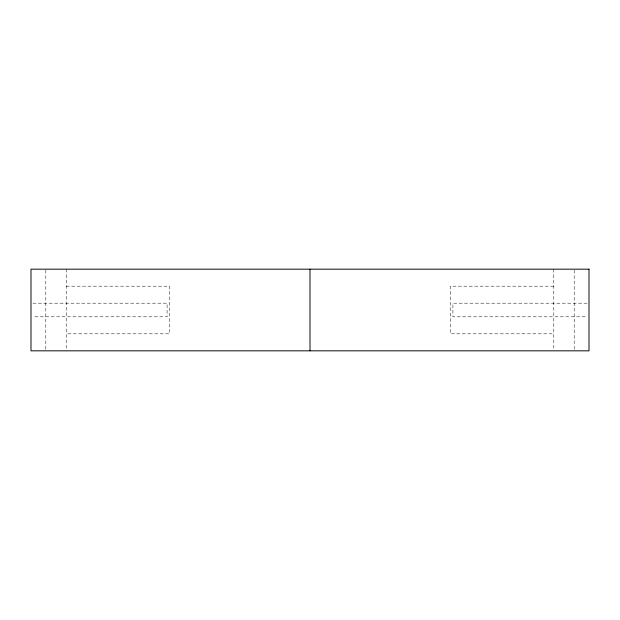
<?xml version="1.0" encoding="UTF-8"?>
<svg xmlns="http://www.w3.org/2000/svg" width="620" height="620" viewBox="0 0 620 620"><rect width="100%" height="100%" fill="white"/><g stroke="black" fill="none" stroke-linecap="round" stroke-linejoin="round"><path stroke-width="0.46" stroke-dasharray="3.1 2.33" d="M66.216 286.184L169.648 286.184L169.648 333.816L66.216 333.816M553.784 286.184L450.353 286.184L450.353 333.816L553.784 333.816M32.93 303.196L167.098 303.196L167.098 316.804L32.93 316.804M587.07 303.196L452.902 303.196L452.902 316.804L587.07 316.804M574.197 270.134L574.197 349.866M553.784 269.173L553.784 349.866M66.216 269.173L66.216 350.827M45.803 270.134L45.803 349.866"/><path stroke-width="0.93" d="M310 269.173L310 350.827M589 269.173L31 269.173L31 350.827L589 350.827L589 269.173"/></g></svg>
